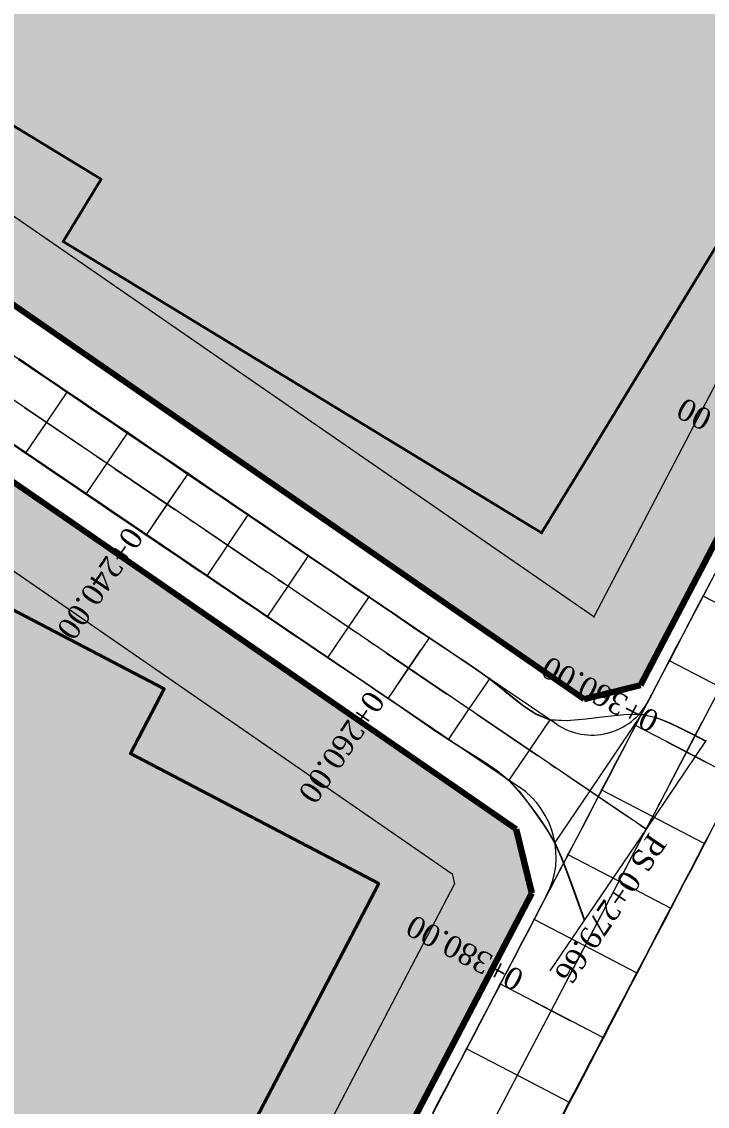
# Model space of a CAD drawing. Header units: metres. Extents: x 478603 to 489313, y 4282657 to 4289463.
# Drawn here: x 479465 to 479512, y 4286558.3 to 4286632.7 of the extents above; entities that cross this region are included whole.
import ezdxf

# ---------------------------------------------------------------- set-up
doc = ezdxf.new("R2010")
doc.units = ezdxf.units.M
for name, color, linetype, lineweight in [('ADAKENARI', 18, 'Continuous', 0), ('EKS_3', 5, 'Continuous', 0), ('EKS_4', 5, 'Continuous', 0), ('EKSENLER', 3, 'Continuous', 0), ('HDA_3', 30, 'Continuous', 0), ('HDA_4', 30, 'Continuous', 0), ('HDO_3', 30, 'Continuous', 0), ('HDO_4', 30, 'Continuous', 0), ('KALDIRIM', 11, 'Continuous', 0), ('KDA_4', 150, 'Continuous', 20), ('KYA_3', 1, 'Continuous', 20), ('KYA_4', 1, 'Continuous', 20), ('KYO_3', 1, 'Continuous', 20), ('KYO_4', 1, 'Continuous', 20), ('PARSEL_ALAN', 254, 'Continuous', 0), ('PARSEL_SERA_ALAN', 9, 'Continuous', 40), ('PL_ALİNMAN', 1, 'Continuous', 0), ('PL_ENKESIT', 1, 'Continuous', 0), ('PL_KM', 4, 'Continuous', 0), ('PL_KMYAZI', 30, 'Continuous', 0), ('PL_TOTFKM', 7, 'Continuous', 0), ('SEV_KYA_HDA', 3, 'Continuous', 0), ('SEV_KYO_HDO', 3, 'Continuous', 0), ('SEV_YKA_KDA', 3, 'Continuous', 0), ('SNR_YAPIYAK', 18, 'Continuous', 0), ('YKA_3', 33, 'Continuous', 0), ('YKA_4', 33, 'Continuous', 0), ('YKO_3', 33, 'Continuous', 0), ('YKO_4', 33, 'Continuous', 0)]:
    doc.layers.add(name, color=color, linetype=linetype, lineweight=lineweight)
doc.styles.get("Standard").update_dxf_attribs({"font": 'times.ttf'})

msp = doc.modelspace()

# ---------------------------------------------------------------- hatches: boundary and pattern name
at = {"layer": 'PARSEL_ALAN'}
for points in [[(479489.321, 4286847.102), (479563.039, 4286761.518), (479584.256, 4286740.493), (479584.998, 4286735.722), (479562.827, 4286693.287), (479507.41, 4286587.193), (479503.553, 4286586.238), (479381.705, 4286670.344)], [(479298.515, 4286716.47), (479302.236, 4286717.242), (479338.767, 4286687.674), (479363.604, 4286670.687), (479498.888, 4286577.307), (479499.968, 4286572.944), (479473.928, 4286523.091), (479464.491, 4286514.43), (479452.192, 4286504.422), (479445.649, 4286482.017), (479417.179, 4286482.509), (479348.224, 4286483.702), (479307.462, 4286488.78), (479198.426, 4286501.743), (479189.287, 4286507.41)]]:
    msp.add_hatch(color=256, dxfattribs=at).paths.add_polyline_path(points)
at = {"layer": 'PARSEL_SERA_ALAN'}
for points in [[(479388.431, 4286671.777), (479487.237, 4286834.065), (479495.437, 4286829.072), (479492.837, 4286824.802), (479509.236, 4286814.817), (479506.636, 4286810.546), (479514.836, 4286805.554), (479512.236, 4286801.283), (479528.636, 4286791.299), (479526.035, 4286787.028), (479542.435, 4286777.043), (479539.835, 4286772.773), (479548.035, 4286767.78), (479545.434, 4286763.509), (479561.834, 4286753.525), (479559.234, 4286749.254), (479575.634, 4286739.27), (479536.631, 4286675.208), (479544.831, 4286670.216), (479503.229, 4286601.884), (479500.628, 4286597.614), (479467.829, 4286617.583), (479470.429, 4286621.854)], [(479294.518, 4286698.023), (479379.604, 4286653.568), (479377.289, 4286649.136), (479411.324, 4286631.354), (479409.008, 4286626.922), (479443.043, 4286609.14), (479440.727, 4286604.709), (479474.762, 4286586.926), (479472.447, 4286582.495), (479489.464, 4286573.604), (479461.679, 4286520.425), (479453.171, 4286524.87), (479434.648, 4286489.417), (479426.139, 4286493.863), (479423.824, 4286489.431), (479415.315, 4286493.877), (479413, 4286489.445), (479404.491, 4286493.891), (479402.176, 4286489.459), (479393.667, 4286493.905), (479391.352, 4286489.473), (479382.843, 4286493.919), (479380.527, 4286489.487), (479372.019, 4286493.933), (479369.703, 4286489.501), (479361.195, 4286493.947), (479358.879, 4286489.515), (479350.371, 4286493.961), (479348.055, 4286489.529), (479331.038, 4286498.42), (479328.723, 4286493.988), (479320.214, 4286498.434), (479317.899, 4286494.002), (479309.39, 4286498.448), (479307.075, 4286494.016), (479290.057, 4286502.907), (479287.742, 4286498.476), (479279.233, 4286502.921), (479276.918, 4286498.49), (479259.901, 4286507.381), (479257.585, 4286502.949), (479249.077, 4286507.395), (479246.761, 4286502.963), (479238.252, 4286507.409), (479235.937, 4286502.977), (479218.92, 4286511.868), (479216.604, 4286507.437), (479208.096, 4286511.882), (479199.587, 4286516.328)]]:
    msp.add_hatch(color=256, dxfattribs=at).paths.add_polyline_path(points)

# ---------------------------------------------------------------- linework, layer by layer
at = {"layer": 'ADAKENARI', "lineweight": 200}
for p, q in [((479562.827, 4286693.287), (479507.41, 4286587.193)), ((479499.968, 4286572.944), (479473.928, 4286523.091))]:
    msp.add_line(p, q, dxfattribs=at)
at = {"layer": 'ADAKENARI', "lineweight": 100}
for p, q in [((479503.553, 4286586.238), (479369.267, 4286678.929)), ((479363.604, 4286670.687), (479498.888, 4286577.307)), ((479507.41, 4286587.193), (479503.553, 4286586.238)), ((479498.888, 4286577.307), (479499.968, 4286572.944))]:
    msp.add_line(p, q, dxfattribs=at)
at = {"layer": 'EKS_3'}
for p in [(479466.684, 4286605.198, 933.352), (479470.822, 4286602.392, 933.596), (479474.96, 4286599.586, 933.839), (479479.099, 4286596.779, 934.082), (479483.237, 4286593.973, 934.326), (479487.375, 4286591.167, 934.569), (479491.513, 4286588.361, 934.813), (479495.652, 4286585.555, 935.056), (479499.79, 4286582.748, 935.3), (479503.928, 4286579.942, 935.543), (479507.786, 4286577.326, 935.543)]:
    msp.add_point(p, dxfattribs=at)
at = {"layer": 'EKS_4'}
for p in [(479510.551, 4286582.611, 935.782), (479508.233, 4286578.181, 935.775), (479505.915, 4286573.751, 935.767), (479503.597, 4286569.321, 935.759), (479501.278, 4286564.891, 935.752), (479498.96, 4286560.46, 935.744)]:
    msp.add_point(p, dxfattribs=at)
at = {"layer": 'EKSENLER'}
for p, q in [((479567.26, 4286690.975), (479459.154, 4286484.394)), ((479507.786, 4286577.326), (479365.855, 4286673.571))]:
    msp.add_line(p, q, dxfattribs=at)
at = {"layer": 'HDA_3'}
msp.add_polyline3d([(479464.447, 4286603.682, 933.253), (479465.275, 4286603.121, 933.302), (479466.103, 4286602.559, 933.351), (479466.93, 4286601.998, 933.399), (479467.758, 4286601.437, 933.448), (479468.586, 4286600.876, 933.497), (479469.413, 4286600.314, 933.546), (479470.241, 4286599.753, 933.594), (479471.069, 4286599.192, 933.643), (479471.896, 4286598.631, 933.692), (479472.724, 4286598.069, 933.74), (479473.552, 4286597.508, 933.789), (479474.379, 4286596.947, 933.838), (479475.207, 4286596.386, 933.886), (479476.035, 4286595.825, 933.935), (479476.862, 4286595.263, 933.984), (479477.69, 4286594.702, 934.032), (479478.518, 4286594.141, 934.081), (479479.345, 4286593.58, 934.13), (479480.173, 4286593.018, 934.179), (479481.001, 4286592.457, 934.227), (479481.828, 4286591.896, 934.276), (479482.656, 4286591.335, 934.325), (479483.483, 4286590.773, 934.373), (479484.311, 4286590.212, 934.422), (479485.139, 4286589.651, 934.471), (479485.966, 4286589.09, 934.519), (479486.794, 4286588.529, 934.568), (479487.622, 4286587.968, 934.617), (479488.45, 4286587.407, 934.665), (479489.278, 4286586.846, 934.714), (479490.105, 4286586.283, 934.763), (479490.931, 4286585.719, 934.811), (479491.756, 4286585.155, 934.86), (479492.582, 4286584.591, 934.909), (479493.41, 4286584.03, 934.958), (479494.243, 4286583.477, 935.006), (479495.086, 4286582.939, 935.055), (479495.931, 4286582.406, 935.104), (479496.773, 4286581.867, 935.152), (479497.6, 4286581.304, 935.201), (479498.381, 4286580.671, 935.25), (479499.08, 4286579.909, 935.297), (479499.732, 4286579.076, 935.345), (479500.361, 4286578.212, 935.394), (479500.966, 4286577.324, 935.443), (479501.52, 4286576.391, 935.493), (479501.982, 4286575.379, 935.493), (479502.396, 4286574.325, 935.493), (479502.792, 4286573.257, 935.493), (479503.181, 4286572.183, 935.493), (479503.569, 4286571.107, 935.493)], dxfattribs=at)
for p in [(479465.275, 4286603.121, 933.302), (479469.413, 4286600.314, 933.546), (479473.552, 4286597.508, 933.789), (479477.69, 4286594.702, 934.032), (479481.828, 4286591.896, 934.276), (479485.966, 4286589.09, 934.519), (479490.105, 4286586.283, 934.763), (479494.243, 4286583.477, 935.006), (479498.381, 4286580.671, 935.25), (479501.52, 4286576.391, 935.493), (479503.569, 4286571.107, 935.493)]:
    msp.add_point(p, dxfattribs=at)
at = {"layer": 'HDA_4'}
msp.add_polyline3d([(479500.967, 4286572.77, 935.762), (479500.115, 4286571.142, 935.709), (479499.652, 4286570.256, 935.708), (479499.189, 4286569.37, 935.706), (479498.726, 4286568.484, 935.705), (479498.263, 4286567.597, 935.703), (479497.799, 4286566.711, 935.702), (479497.336, 4286565.825, 935.7), (479496.873, 4286564.939, 935.699), (479496.41, 4286564.052, 935.697), (479495.947, 4286563.166, 935.696), (479495.483, 4286562.28, 935.694), (479495.02, 4286561.394, 935.693), (479494.557, 4286560.507, 935.691), (479494.094, 4286559.621, 935.689), (479493.631, 4286558.735, 935.688), (479493.167, 4286557.848, 935.686)], dxfattribs=at)
for p in [(479500.115, 4286571.142, 935.709), (479497.799, 4286566.711, 935.702), (479495.483, 4286562.28, 935.694)]:
    msp.add_point(p, dxfattribs=at)
at = {"layer": 'HDO_3'}
msp.add_polyline3d([(479464.782, 4286609.52, 933.107), (479465.61, 4286608.959, 933.156), (479466.437, 4286608.398, 933.205), (479467.265, 4286607.837, 933.253), (479468.093, 4286607.275, 933.302), (479468.92, 4286606.714, 933.351), (479469.748, 4286606.153, 933.399), (479470.575, 4286605.592, 933.448), (479471.403, 4286605.031, 933.497), (479472.231, 4286604.469, 933.546), (479473.058, 4286603.908, 933.594), (479473.886, 4286603.347, 933.643), (479474.714, 4286602.786, 933.692), (479475.541, 4286602.224, 933.74), (479476.369, 4286601.663, 933.789), (479477.197, 4286601.102, 933.838), (479478.024, 4286600.541, 933.886), (479478.852, 4286599.979, 933.935), (479479.68, 4286599.418, 933.984), (479480.507, 4286598.857, 934.032), (479481.335, 4286598.296, 934.081), (479482.163, 4286597.734, 934.13), (479482.99, 4286597.173, 934.179), (479483.818, 4286596.612, 934.227), (479484.646, 4286596.051, 934.276), (479485.473, 4286595.49, 934.325), (479486.301, 4286594.928, 934.373), (479487.129, 4286594.367, 934.422), (479487.956, 4286593.806, 934.471), (479488.784, 4286593.244, 934.519), (479489.611, 4286592.682, 934.568), (479490.438, 4286592.12, 934.617), (479491.265, 4286591.558, 934.665), (479492.093, 4286590.997, 934.714), (479492.922, 4286590.438, 934.763), (479493.755, 4286589.884, 934.811), (479494.588, 4286589.331, 934.86), (479495.42, 4286588.777, 934.909), (479496.248, 4286588.215, 934.958), (479497.06, 4286587.632, 935.006), (479497.847, 4286587.012, 935.055), (479498.625, 4286586.379, 935.103), (479499.414, 4286585.761, 935.152), (479500.246, 4286585.206, 935.2), (479501.199, 4286584.826, 935.25), (479502.376, 4286584.77, 935.295), (479503.67, 4286584.885, 935.345), (479504.995, 4286585.047, 935.397), (479506.296, 4286585.184, 935.447), (479507.491, 4286585.196, 935.493), (479508.488, 4286584.972, 935.493), (479509.374, 4286584.616, 935.493), (479510.22, 4286584.211, 935.493), (479511.052, 4286583.789, 935.493), (479511.878, 4286583.361, 935.493)], dxfattribs=at)
for p in [(479468.093, 4286607.275, 933.302), (479472.231, 4286604.469, 933.546), (479476.369, 4286601.663, 933.789), (479480.507, 4286598.857, 934.032), (479484.646, 4286596.051, 934.276), (479488.784, 4286593.244, 934.519), (479492.922, 4286590.438, 934.763), (479497.06, 4286587.632, 935.006), (479501.199, 4286584.826, 935.25), (479507.491, 4286585.196, 935.493), (479511.878, 4286583.361, 935.493)]:
    msp.add_point(p, dxfattribs=at)
at = {"layer": 'HDO_4'}
msp.add_polyline3d([(479512.25, 4286577.207, 935.726), (479511.786, 4286576.321, 935.725), (479511.322, 4286575.435, 935.723), (479510.859, 4286574.549, 935.722), (479510.395, 4286573.663, 935.72), (479509.931, 4286572.777, 935.719), (479509.468, 4286571.891, 935.717), (479509.004, 4286571.005, 935.716), (479508.54, 4286570.119, 935.714), (479508.077, 4286569.233, 935.712), (479507.613, 4286568.347, 935.711), (479507.149, 4286567.461, 935.709), (479506.686, 4286566.575, 935.708), (479506.222, 4286565.689, 935.706), (479505.758, 4286564.803, 935.705), (479505.295, 4286563.917, 935.703), (479504.831, 4286563.031, 935.702), (479504.368, 4286562.145, 935.7), (479503.904, 4286561.259, 935.699), (479503.44, 4286560.373, 935.697), (479502.977, 4286559.487, 935.696), (479502.513, 4286558.601, 935.694), (479502.049, 4286557.715, 935.693)], dxfattribs=at)
for p in [(479511.786, 4286576.321, 935.725), (479509.468, 4286571.891, 935.717), (479507.149, 4286567.461, 935.709), (479504.831, 4286563.031, 935.702), (479502.513, 4286558.601, 935.694)]:
    msp.add_point(p, dxfattribs=at)
at = {"layer": 'KALDIRIM'}
for p, q in [((479563.713, 4286692.824), (479507.944, 4286586.103)), ((479570.804, 4286689.12), (479477.915, 4286511.619)), ((479501.639, 4286584.515), (479367.257, 4286675.641)), ((479364.454, 4286671.5), (479499.105, 4286580.193)), ((479500.975, 4286572.766), (479474.571, 4286522.238))]:
    msp.add_line(p, q, dxfattribs=at)
for centre, radius, start, end in [((479504.084, 4286588.12), 4.356, 235.85837, 332.4102), ((479495.875, 4286575.43), 5.754, 332.4102, 55.85837)]:
    msp.add_arc(centre, radius, start, end, dxfattribs=at)
at = {"layer": 'KDA_4'}
msp.add_polyline3d([(479512.159, 4286594.186, 935.65), (479511.695, 4286593.299, 935.64), (479511.231, 4286592.413, 935.622), (479510.767, 4286591.527, 935.603), (479510.303, 4286590.641, 935.585), (479509.839, 4286589.756, 935.567), (479509.375, 4286588.869, 935.549), (479508.912, 4286587.983, 935.544), (479508.448, 4286587.095, 935.539), (479507.984, 4286586.208, 935.534), (479507.521, 4286585.322, 935.529), (479507.059, 4286584.438, 935.524), (479506.6, 4286583.559, 935.526), (479506.141, 4286582.681, 935.529), (479505.681, 4286581.801, 935.531), (479505.218, 4286580.914, 935.534), (479504.745, 4286580.006, 935.537), (479504.253, 4286579.063, 935.565), (479503.755, 4286578.106, 935.595), (479503.265, 4286577.165, 935.624), (479502.806, 4286576.283, 935.651), (479502.436, 4286575.571, 935.672), (479502.229, 4286575.174, 935.707), (479502.111, 4286574.947, 935.727), (479502.026, 4286574.783, 935.741), (479501.953, 4286574.641, 935.754), (479501.884, 4286574.507, 935.765)], dxfattribs=at)
for p in [(479511.695, 4286593.299, 935.64), (479509.375, 4286588.869, 935.549), (479507.059, 4286584.438, 935.524), (479504.745, 4286580.006, 935.537), (479502.436, 4286575.571, 935.672)]:
    msp.add_point(p, dxfattribs=at)
at = {"layer": 'KYA_3'}
msp.add_polyline3d([(479464.425, 4286603.648, 933.663), (479465.252, 4286603.087, 933.708), (479466.08, 4286602.525, 933.765), (479466.907, 4286601.963, 933.821), (479467.734, 4286601.401, 933.878), (479468.561, 4286600.839, 933.934), (479469.388, 4286600.278, 933.991), (479470.216, 4286599.717, 934.031), (479471.044, 4286599.156, 934.072), (479471.872, 4286598.595, 934.113), (479472.701, 4286598.035, 934.153), (479473.529, 4286597.475, 934.194), (479474.358, 4286596.915, 934.223), (479475.186, 4286596.355, 934.252), (479476.015, 4286595.796, 934.281), (479476.844, 4286595.236, 934.31), (479477.673, 4286594.677, 934.339), (479478.501, 4286594.117, 934.367), (479479.33, 4286593.558, 934.395), (479480.159, 4286592.998, 934.424), (479480.988, 4286592.438, 934.452), (479481.817, 4286591.879, 934.48), (479482.645, 4286591.319, 934.508), (479483.474, 4286590.76, 934.535), (479484.303, 4286590.2, 934.562), (479485.132, 4286589.641, 934.59), (479485.961, 4286589.082, 934.617), (479486.79, 4286588.522, 934.65), (479487.619, 4286587.963, 934.683), (479488.448, 4286587.404, 934.716), (479489.276, 4286586.844, 934.749), (479490.104, 4286586.282, 934.782), (479490.929, 4286585.717, 934.849), (479491.753, 4286585.151, 934.916), (479492.578, 4286584.585, 934.983), (479493.405, 4286584.022, 935.049), (479494.237, 4286583.468, 935.116), (479495.079, 4286582.93, 935.161), (479495.925, 4286582.398, 935.206), (479496.768, 4286581.859, 935.25), (479497.594, 4286581.296, 935.295), (479498.376, 4286580.664, 935.34), (479499.075, 4286579.902, 935.393), (479499.727, 4286579.069, 935.447), (479500.355, 4286578.204, 935.501), (479500.96, 4286577.315, 935.556), (479501.513, 4286576.381, 935.611), (479501.974, 4286575.366, 935.656), (479502.385, 4286574.309, 935.702), (479502.778, 4286573.237, 935.747), (479503.165, 4286572.159, 935.794), (479503.549, 4286571.079, 935.84)], dxfattribs=at)
for p in [(479465.252, 4286603.087, 933.708), (479469.388, 4286600.278, 933.991), (479473.529, 4286597.475, 934.194), (479477.673, 4286594.677, 934.339), (479481.817, 4286591.879, 934.48), (479485.961, 4286589.082, 934.617), (479490.104, 4286586.282, 934.782), (479494.237, 4286583.468, 935.116), (479498.376, 4286580.664, 935.34), (479501.513, 4286576.381, 935.611), (479503.549, 4286571.079, 935.84)]:
    msp.add_point(p, dxfattribs=at)
at = {"layer": 'KYA_4'}
msp.add_polyline3d([(479501.884, 4286574.507, 935.765), (479501.542, 4286573.859, 935.764), (479501.199, 4286573.21, 935.763), (479500.852, 4286572.553, 935.762), (479500.496, 4286571.876, 935.761), (479500.111, 4286571.145, 935.76), (479499.675, 4286570.314, 935.764), (479499.212, 4286569.43, 935.77), (479498.739, 4286568.527, 935.775), (479498.264, 4286567.619, 935.78), (479497.792, 4286566.715, 935.785), (479497.326, 4286565.821, 935.777), (479496.864, 4286564.934, 935.769), (479496.402, 4286564.05, 935.761), (479495.941, 4286563.166, 935.753), (479495.479, 4286562.282, 935.744), (479495.014, 4286561.398, 935.776), (479494.548, 4286560.513, 935.809), (479494.081, 4286559.628, 935.841), (479493.614, 4286558.744, 935.873), (479493.148, 4286557.859, 935.905)], dxfattribs=at)
for p in [(479500.111, 4286571.145, 935.76), (479497.792, 4286566.715, 935.785), (479495.479, 4286562.282, 935.744)]:
    msp.add_point(p, dxfattribs=at)
at = {"layer": 'KYO_3'}
msp.add_polyline3d([(479464.811, 4286609.563, 933.623), (479465.638, 4286609.001, 933.66), (479466.465, 4286608.438, 933.698), (479467.292, 4286607.876, 933.736), (479468.119, 4286607.314, 933.773), (479468.947, 4286606.754, 933.834), (479469.775, 4286606.194, 933.894), (479470.604, 4286605.633, 933.955), (479471.432, 4286605.073, 934.015), (479472.261, 4286604.513, 934.076), (479473.089, 4286603.953, 934.127), (479473.917, 4286603.392, 934.179), (479474.745, 4286602.831, 934.23), (479475.572, 4286602.27, 934.281), (479476.4, 4286601.708, 934.333), (479477.226, 4286601.145, 934.355), (479478.052, 4286600.582, 934.376), (479478.878, 4286600.018, 934.398), (479479.704, 4286599.454, 934.42), (479480.53, 4286598.891, 934.442), (479481.356, 4286598.327, 934.464), (479482.182, 4286597.764, 934.487), (479483.009, 4286597.2, 934.51), (479483.835, 4286596.637, 934.533), (479484.661, 4286596.074, 934.555), (479485.488, 4286595.511, 934.586), (479486.315, 4286594.948, 934.617), (479487.141, 4286594.386, 934.648), (479487.968, 4286593.823, 934.679), (479488.795, 4286593.26, 934.71), (479489.621, 4286592.697, 934.742), (479490.446, 4286592.133, 934.773), (479491.272, 4286591.569, 934.805), (479492.099, 4286591.007, 934.837), (479492.928, 4286590.447, 934.868), (479493.761, 4286589.893, 934.922), (479494.594, 4286589.341, 934.976), (479495.427, 4286588.787, 935.029), (479496.255, 4286588.225, 935.083), (479497.068, 4286587.643, 935.137), (479497.854, 4286587.022, 935.17), (479498.631, 4286586.387, 935.203), (479499.419, 4286585.769, 935.237), (479500.249, 4286585.212, 935.27), (479501.202, 4286584.83, 935.304), (479502.378, 4286584.773, 935.345), (479503.672, 4286584.888, 935.391), (479504.997, 4286585.049, 935.438), (479506.297, 4286585.186, 935.484), (479507.493, 4286585.199, 935.527), (479508.491, 4286584.977, 935.57), (479509.38, 4286584.624, 935.61), (479510.228, 4286584.223, 935.65), (479511.062, 4286583.805, 935.689), (479511.891, 4286583.381, 935.729)], dxfattribs=at)
for p in [(479468.119, 4286607.314, 933.773), (479472.261, 4286604.513, 934.076), (479476.4, 4286601.708, 934.333), (479480.53, 4286598.891, 934.442), (479484.661, 4286596.074, 934.555), (479488.795, 4286593.26, 934.71), (479492.928, 4286590.447, 934.868), (479497.068, 4286587.643, 935.137), (479501.202, 4286584.83, 935.304), (479507.493, 4286585.199, 935.527), (479511.891, 4286583.381, 935.729)]:
    msp.add_point(p, dxfattribs=at)
at = {"layer": 'KYO_4'}
msp.add_polyline3d([(479512.258, 4286577.203, 935.826), (479511.796, 4286576.316, 935.835), (479511.334, 4286575.43, 935.851), (479510.872, 4286574.543, 935.867), (479510.41, 4286573.656, 935.884), (479509.948, 4286572.769, 935.901), (479509.485, 4286571.882, 935.917), (479509.023, 4286570.995, 935.93), (479508.561, 4286570.109, 935.943), (479508.099, 4286569.222, 935.957), (479507.636, 4286568.335, 935.97), (479507.174, 4286567.449, 935.983), (479506.711, 4286566.562, 935.995), (479506.249, 4286565.675, 936.007), (479505.786, 4286564.789, 936.019), (479505.324, 4286563.902, 936.031), (479504.861, 4286563.015, 936.044), (479504.399, 4286562.129, 936.06), (479503.937, 4286561.242, 936.077), (479503.475, 4286560.355, 936.094), (479503.013, 4286559.468, 936.111), (479502.551, 4286558.581, 936.128), (479502.09, 4286557.694, 936.159)], dxfattribs=at)
for p in [(479511.796, 4286576.316, 935.835), (479509.485, 4286571.882, 935.917), (479507.174, 4286567.449, 935.983), (479504.861, 4286563.015, 936.044), (479502.551, 4286558.581, 936.128)]:
    msp.add_point(p, dxfattribs=at)
at = {"layer": 'PARSEL_ALAN'}
for points in [[(479489.321, 4286847.102, 924.936), (479563.039, 4286761.518, 933.404), (479584.256, 4286740.493, 933.753), (479584.998, 4286735.722, 933.77), (479562.827, 4286693.287, 935.726), (479507.41, 4286587.193, 935.493), (479503.553, 4286586.238, 935.354), (479381.705, 4286670.344, 927.781), (479489.321, 4286847.102, 924.936)], [(479489.321, 4286847.102, 0), (479563.039, 4286761.518, 0), (479584.256, 4286740.493, 0), (479584.998, 4286735.722, 0), (479562.827, 4286693.287, 0), (479507.41, 4286587.193, 0), (479503.553, 4286586.238, 0), (479381.705, 4286670.344, 0), (479489.321, 4286847.102, 0)], [(479298.515, 4286716.47, 921.094), (479302.236, 4286717.242, 919.873), (479338.767, 4286687.674, 924.909), (479363.604, 4286670.687, 927.047), (479498.888, 4286577.307, 935.494), (479499.968, 4286572.944, 935.676), (479473.928, 4286523.091, 935.649), (479464.491, 4286514.43, 935.434), (479452.192, 4286504.422, 935.044), (479445.649, 4286482.017, 935.051), (479417.179, 4286482.509, 933.671), (479348.224, 4286483.702, 930.256), (479307.462, 4286488.78, 928.1), (479198.426, 4286501.743, 922.102), (479189.287, 4286507.41, 921.584), (479298.515, 4286716.47, 921.094)], [(479298.515, 4286716.47, 0), (479302.236, 4286717.242, 0), (479338.767, 4286687.674, 0), (479363.604, 4286670.687, 0), (479498.888, 4286577.307, 0), (479499.968, 4286572.944, 0), (479473.928, 4286523.091, 0), (479464.491, 4286514.43, 0), (479452.192, 4286504.422, 0), (479445.649, 4286482.017, 0), (479417.179, 4286482.509, 0), (479348.224, 4286483.702, 0), (479307.462, 4286488.78, 0), (479198.426, 4286501.743, 0), (479189.287, 4286507.41, 0), (479298.515, 4286716.47, 0)]]:
    msp.add_polyline3d(points, close=True, dxfattribs=at)
at = {"layer": 'PARSEL_SERA_ALAN'}
for points in [[(479388.431, 4286671.777, 0), (479487.237, 4286834.065, 0), (479495.437, 4286829.072, 0), (479492.837, 4286824.802, 0), (479509.236, 4286814.817, 0), (479506.636, 4286810.546, 0), (479514.836, 4286805.554, 0), (479512.236, 4286801.283, 0), (479528.636, 4286791.299, 0), (479526.035, 4286787.028, 0), (479542.435, 4286777.043, 0), (479539.835, 4286772.773, 0), (479548.035, 4286767.78, 0), (479545.434, 4286763.509, 0), (479561.834, 4286753.525, 0), (479559.234, 4286749.254, 0), (479575.634, 4286739.27, 0), (479536.631, 4286675.208, 0), (479544.831, 4286670.216, 0), (479503.229, 4286601.884, 0), (479500.628, 4286597.614, 0), (479467.829, 4286617.583, 0), (479470.429, 4286621.854, 0), (479388.431, 4286671.777, 0)], [(479409.008, 4286626.922, 0), (479443.043, 4286609.14, 0), (479440.727, 4286604.709, 0), (479474.762, 4286586.926, 0), (479472.447, 4286582.495, 0), (479489.464, 4286573.604, 0), (479461.679, 4286520.425, 0), (479453.171, 4286524.87, 0), (479434.648, 4286489.417, 0), (479426.139, 4286493.863, 0), (479423.824, 4286489.431, 0), (479415.315, 4286493.877, 0)], [(479409.008, 4286626.922, 0), (479443.043, 4286609.14, 0), (479440.727, 4286604.709, 0), (479474.762, 4286586.926, 0), (479472.447, 4286582.495, 0), (479489.464, 4286573.604, 0), (479461.679, 4286520.425, 0), (479453.171, 4286524.87, 0), (479434.648, 4286489.417, 0), (479426.139, 4286493.863, 0), (479423.824, 4286489.431, 0), (479415.315, 4286493.877, 0)]]:
    msp.add_polyline3d(points, dxfattribs=at)
for points in [[(479514.836, 4286805.554, 0), (479512.236, 4286801.283, 0), (479528.636, 4286791.299, 0), (479526.035, 4286787.028, 0), (479542.435, 4286777.043, 0), (479539.835, 4286772.773, 0), (479548.035, 4286767.78, 0), (479545.434, 4286763.509, 0), (479561.834, 4286753.525, 0), (479559.234, 4286749.254, 0), (479575.634, 4286739.27, 0), (479536.631, 4286675.208, 0), (479544.831, 4286670.216, 0), (479503.229, 4286601.884, 0), (479500.628, 4286597.614, 0), (479467.829, 4286617.583, 0), (479470.429, 4286621.854, 0), (479388.431, 4286671.777, 0), (479487.237, 4286834.065, 0), (479495.437, 4286829.072, 0), (479492.837, 4286824.802, 0), (479509.236, 4286814.817, 0), (479506.636, 4286810.546, 0), (479514.836, 4286805.554, 0)], [(479388.431, 4286671.777, 0), (479487.237, 4286834.065, 0), (479495.437, 4286829.072, 0), (479492.837, 4286824.802, 0), (479509.236, 4286814.817, 0), (479506.636, 4286810.546, 0), (479514.836, 4286805.554, 0), (479512.236, 4286801.283, 0), (479528.636, 4286791.299, 0), (479526.035, 4286787.028, 0), (479542.435, 4286777.043, 0), (479539.835, 4286772.773, 0), (479548.035, 4286767.78, 0), (479545.434, 4286763.509, 0), (479561.834, 4286753.525, 0), (479559.234, 4286749.254, 0), (479575.634, 4286739.27, 0), (479536.631, 4286675.208, 0), (479544.831, 4286670.216, 0), (479503.229, 4286601.884, 0), (479500.628, 4286597.614, 0), (479467.829, 4286617.583, 0), (479470.429, 4286621.854, 0), (479388.431, 4286671.777, 0)], [(479388.431, 4286671.777, 0), (479487.237, 4286834.065, 0), (479495.437, 4286829.072, 0), (479492.837, 4286824.802, 0), (479509.236, 4286814.817, 0), (479506.636, 4286810.546, 0), (479514.836, 4286805.554, 0), (479512.236, 4286801.283, 0), (479528.636, 4286791.299, 0), (479526.035, 4286787.028, 0), (479542.435, 4286777.043, 0), (479539.835, 4286772.773, 0), (479548.035, 4286767.78, 0), (479545.434, 4286763.509, 0), (479561.834, 4286753.525, 0), (479559.234, 4286749.254, 0), (479575.634, 4286739.27, 0), (479536.631, 4286675.208, 0), (479544.831, 4286670.216, 0), (479503.229, 4286601.884, 0), (479500.628, 4286597.614, 0), (479467.829, 4286617.583, 0), (479470.429, 4286621.854, 0), (479388.431, 4286671.777, 0)]]:
    msp.add_polyline3d(points, close=True, dxfattribs=at)
at = {"layer": 'PL_ALİNMAN'}
for p, q in [((479465.174, 4286606.222), (479469.312, 4286603.416)), ((479470.14, 4286602.855), (479470.554, 4286602.574)), ((479471.381, 4286602.013), (479475.519, 4286599.206)), ((479476.347, 4286598.645), (479476.761, 4286598.365)), ((479477.589, 4286597.803), (479481.727, 4286594.997)), ((479482.555, 4286594.436), (479482.968, 4286594.155)), ((479483.796, 4286593.594), (479487.934, 4286590.788)), ((479488.762, 4286590.227), (479489.176, 4286589.946)), ((479490.003, 4286589.385), (479494.142, 4286586.579)), ((479494.969, 4286586.017), (479495.383, 4286585.737)), ((479496.211, 4286585.175), (479500.349, 4286582.369)), ((479511.62, 4286584.653), (479509.302, 4286580.223)), ((479501.177, 4286581.808), (479501.591, 4286581.527)), ((479502.418, 4286580.966), (479506.556, 4286578.16)), ((479508.838, 4286579.337), (479508.607, 4286578.894)), ((479508.143, 4286578.008), (479505.825, 4286573.578)), ((479507.384, 4286577.599), (479507.786, 4286577.326)), ((479505.361, 4286572.692), (479505.129, 4286572.249)), ((479504.666, 4286571.363), (479502.347, 4286566.933)), ((479501.884, 4286566.047), (479501.652, 4286565.604)), ((479501.188, 4286564.718), (479498.87, 4286560.288)), ((479498.406, 4286559.402), (479498.174, 4286558.959))]:
    msp.add_line(p, q, dxfattribs=at)
at = {"layer": 'PL_ENKESIT'}
for points in [[(479468.119, 4286607.314, 933.773), (479468.093, 4286607.275, 933.302), (479468.087, 4286607.267, 933.352), (479466.684, 4286605.198, 933.352), (479465.281, 4286603.129, 933.352), (479465.275, 4286603.121, 933.302), (479465.252, 4286603.087, 933.708)], [(479472.261, 4286604.513, 934.076), (479472.231, 4286604.469, 933.546), (479472.225, 4286604.461, 933.596), (479470.822, 4286602.392, 933.596), (479469.419, 4286600.323, 933.596), (479469.413, 4286600.314, 933.546), (479469.388, 4286600.278, 933.991)], [(479476.4, 4286601.708, 934.333), (479476.369, 4286601.663, 933.789), (479476.363, 4286601.655, 933.839), (479474.96, 4286599.586, 933.839), (479473.557, 4286597.517, 933.839), (479473.552, 4286597.508, 933.789), (479473.529, 4286597.475, 934.194)], [(479480.53, 4286598.891, 934.442), (479480.507, 4286598.857, 934.032), (479480.502, 4286598.849, 934.082), (479479.099, 4286596.779, 934.082), (479477.695, 4286594.71, 934.082), (479477.69, 4286594.702, 934.032), (479477.673, 4286594.677, 934.339)], [(479484.661, 4286596.074, 934.555), (479484.646, 4286596.051, 934.276), (479484.64, 4286596.042, 934.326), (479483.237, 4286593.973, 934.326), (479481.834, 4286591.904, 934.326), (479481.828, 4286591.896, 934.276), (479481.817, 4286591.879, 934.48)], [(479488.795, 4286593.26, 934.71), (479488.784, 4286593.244, 934.519), (479488.778, 4286593.236, 934.569), (479487.375, 4286591.167, 934.569), (479485.972, 4286589.098, 934.569), (479485.966, 4286589.09, 934.519), (479485.961, 4286589.082, 934.617)], [(479518.76, 4286589.602, 935.963), (479518.741, 4286589.612, 935.748), (479518.732, 4286589.616, 935.798), (479515.188, 4286591.471, 935.798), (479511.702, 4286593.295, 935.798), (479511.695, 4286593.299, 935.64)], [(479492.928, 4286590.447, 934.868), (479492.922, 4286590.438, 934.763), (479492.916, 4286590.43, 934.813), (479491.513, 4286588.361, 934.813), (479490.11, 4286586.292, 934.813), (479490.105, 4286586.283, 934.763), (479490.104, 4286586.282, 934.782)], [(479516.434, 4286585.176, 935.866), (479516.423, 4286585.182, 935.74), (479516.414, 4286585.186, 935.79), (479512.87, 4286587.041, 935.79), (479509.386, 4286588.864, 935.79), (479509.375, 4286588.869, 935.549)], [(479497.068, 4286587.643, 935.137), (479497.06, 4286587.632, 935.006), (479497.055, 4286587.624, 935.056), (479495.652, 4286585.555, 935.056), (479494.249, 4286583.486, 935.056), (479494.243, 4286583.477, 935.006), (479494.237, 4286583.468, 935.116)], [(479501.202, 4286584.83, 935.304), (479501.199, 4286584.826, 935.25), (479501.193, 4286584.818, 935.3), (479499.79, 4286582.748, 935.3), (479498.387, 4286580.679, 935.3), (479498.381, 4286580.671, 935.25), (479498.376, 4286580.664, 935.34)], [(479507.493, 4286585.199, 935.527), (479507.491, 4286585.196, 935.493), (479507.486, 4286585.188, 935.543), (479503.928, 4286579.942, 935.543), (479501.525, 4286576.399, 935.543), (479501.52, 4286576.391, 935.493), (479501.513, 4286576.381, 935.611)], [(479514.11, 4286580.749, 935.794), (479514.104, 4286580.752, 935.732), (479514.096, 4286580.756, 935.782), (479510.551, 4286582.611, 935.782), (479507.071, 4286584.432, 935.782), (479507.059, 4286584.438, 935.524)], [(479511.891, 4286583.381, 935.729), (479511.878, 4286583.361, 935.493), (479511.872, 4286583.353, 935.543), (479507.786, 4286577.326, 935.543), (479503.574, 4286571.116, 935.543), (479503.569, 4286571.107, 935.493), (479503.549, 4286571.079, 935.84)], [(479511.796, 4286576.316, 935.835), (479511.786, 4286576.321, 935.725), (479511.777, 4286576.326, 935.775), (479508.233, 4286578.181, 935.775), (479504.755, 4286580.001, 935.775), (479504.745, 4286580.006, 935.537)], [(479509.485, 4286571.882, 935.917), (479509.468, 4286571.891, 935.717), (479509.459, 4286571.896, 935.767), (479505.915, 4286573.751, 935.767), (479502.44, 4286575.569, 935.767), (479502.436, 4286575.571, 935.672)], [(479507.174, 4286567.449, 935.983), (479507.149, 4286567.461, 935.709), (479507.141, 4286567.466, 935.759), (479503.597, 4286569.321, 935.759), (479500.124, 4286571.138, 935.759), (479500.115, 4286571.142, 935.709), (479500.111, 4286571.145, 935.76)], [(479504.861, 4286563.015, 936.044), (479504.831, 4286563.031, 935.702), (479504.822, 4286563.036, 935.752), (479501.278, 4286564.891, 935.752), (479497.808, 4286566.706, 935.752), (479497.799, 4286566.711, 935.702), (479497.792, 4286566.715, 935.785)], [(479502.551, 4286558.581, 936.128), (479502.513, 4286558.601, 935.694), (479502.504, 4286558.606, 935.744), (479498.96, 4286560.46, 935.744), (479495.492, 4286562.275, 935.744), (479495.483, 4286562.28, 935.694), (479495.479, 4286562.282, 935.744)]]:
    msp.add_polyline3d(points, dxfattribs=at)
at = {"layer": 'PL_KM'}
for p, q in [((479474.118, 4286598.344), (479475.802, 4286600.827)), ((479490.672, 4286587.119), (479492.355, 4286589.602)), ((479509.222, 4286583.306), (479511.88, 4286581.915)), ((479499.949, 4286565.586), (479502.607, 4286564.195))]:
    msp.add_line(p, q, dxfattribs=at)
at = {"layer": 'SEV_KYA_HDA'}
for p, q in [((479465.252, 4286603.087, 933.708), (479465.264, 4286603.104, 933.505)), ((479466.907, 4286601.963, 933.821), (479466.93, 4286601.998, 933.399)), ((479468.561, 4286600.839, 933.934), (479468.573, 4286600.857, 933.716)), ((479470.216, 4286599.717, 934.031), (479470.241, 4286599.753, 933.594)), ((479471.872, 4286598.595, 934.113), (479471.884, 4286598.613, 933.902)), ((479473.529, 4286597.475, 934.194), (479473.552, 4286597.508, 933.789)), ((479475.186, 4286596.355, 934.252), (479475.197, 4286596.371, 934.069)), ((479476.844, 4286595.236, 934.31), (479476.862, 4286595.263, 933.984)), ((479478.501, 4286594.117, 934.367), (479478.51, 4286594.129, 934.224)), ((479480.159, 4286592.998, 934.424), (479480.173, 4286593.018, 934.179)), ((479481.817, 4286591.879, 934.48), (479481.822, 4286591.887, 934.378)), ((479483.474, 4286590.76, 934.535), (479483.483, 4286590.773, 934.373)), ((479485.132, 4286589.641, 934.59), (479485.135, 4286589.646, 934.53)), ((479486.79, 4286588.522, 934.65), (479486.794, 4286588.529, 934.568)), ((479488.448, 4286587.404, 934.716), (479488.449, 4286587.405, 934.691)), ((479490.104, 4286586.282, 934.782), (479490.105, 4286586.283, 934.763)), ((479491.753, 4286585.151, 934.916), (479491.754, 4286585.153, 934.888)), ((479493.404, 4286584.022, 935.049), (479493.41, 4286584.03, 934.958)), ((479495.08, 4286582.93, 935.161), (479495.083, 4286582.934, 935.108)), ((479496.77, 4286581.858, 935.25), (479496.775, 4286581.866, 935.152)), ((479498.376, 4286580.664, 935.34), (479498.379, 4286580.667, 935.295)), ((479499.718, 4286579.079, 935.446), (479499.723, 4286579.087, 935.345)), ((479500.949, 4286577.331, 935.555), (479500.952, 4286577.335, 935.499)), ((479501.995, 4286575.31, 935.658), (479502.004, 4286575.323, 935.493)), ((479502.857, 4286573.017, 935.757), (479502.864, 4286573.028, 935.625)), ((479500.577, 4286572.03, 935.761), (479500.578, 4286572.029, 935.75)), ((479499.646, 4286570.259, 935.765), (479499.652, 4286570.256, 935.708)), ((479498.719, 4286568.487, 935.775), (479498.722, 4286568.485, 935.74)), ((479497.792, 4286566.715, 935.785), (479497.799, 4286566.711, 935.702)), ((479496.867, 4286564.942, 935.769), (479496.87, 4286564.94, 935.734)), ((479495.943, 4286563.168, 935.753), (479495.947, 4286563.166, 935.696)), ((479495.014, 4286561.397, 935.777), (479495.017, 4286561.395, 935.734)), ((479494.081, 4286559.628, 935.841), (479494.094, 4286559.621, 935.689))]:
    msp.add_line(p, q, dxfattribs=at)
at = {"layer": 'SEV_KYO_HDO'}
for p, q in [((479466.465, 4286608.438, 933.698), (479466.437, 4286608.398, 933.205)), ((479468.119, 4286607.314, 933.773), (479468.106, 4286607.295, 933.538)), ((479469.775, 4286606.194, 933.894), (479469.748, 4286606.153, 933.399)), ((479471.432, 4286605.073, 934.015), (479471.418, 4286605.052, 933.756)), ((479473.089, 4286603.953, 934.127), (479473.058, 4286603.908, 933.594)), ((479474.745, 4286602.831, 934.23), (479474.729, 4286602.808, 933.961)), ((479476.4, 4286601.708, 934.333), (479476.369, 4286601.663, 933.789)), ((479478.052, 4286600.582, 934.376), (479478.038, 4286600.561, 934.131)), ((479479.704, 4286599.454, 934.42), (479479.68, 4286599.418, 933.984)), ((479481.356, 4286598.327, 934.464), (479481.346, 4286598.311, 934.273)), ((479483.009, 4286597.2, 934.51), (479482.99, 4286597.173, 934.179)), ((479484.661, 4286596.074, 934.555), (479484.653, 4286596.062, 934.416)), ((479486.315, 4286594.948, 934.617), (479486.301, 4286594.928, 934.373)), ((479487.968, 4286593.823, 934.679), (479487.962, 4286593.815, 934.575)), ((479489.621, 4286592.697, 934.742), (479489.611, 4286592.682, 934.568)), ((479491.272, 4286591.569, 934.805), (479491.269, 4286591.564, 934.735)), ((479492.928, 4286590.447, 934.868), (479492.922, 4286590.438, 934.763)), ((479494.594, 4286589.341, 934.976), (479494.591, 4286589.336, 934.918)), ((479496.255, 4286588.226, 935.083), (479496.247, 4286588.215, 934.958)), ((479497.855, 4286587.022, 935.17), (479497.851, 4286587.017, 935.112)), ((479499.421, 4286585.767, 935.237), (479499.416, 4286585.76, 935.152)), ((479501.202, 4286584.83, 935.304), (479501.2, 4286584.828, 935.277)), ((479503.656, 4286584.886, 935.391), (479503.654, 4286584.883, 935.345)), ((479506.274, 4286585.184, 935.484), (479506.273, 4286585.183, 935.465)), ((479508.538, 4286584.959, 935.572), (479508.535, 4286584.953, 935.493)), ((479510.398, 4286584.138, 935.658), (479510.394, 4286584.132, 935.576)), ((479511.334, 4286575.43, 935.851), (479511.328, 4286575.432, 935.787)), ((479510.41, 4286573.656, 935.884), (479510.395, 4286573.663, 935.72)), ((479509.485, 4286571.882, 935.917), (479509.477, 4286571.887, 935.817)), ((479508.561, 4286570.109, 935.943), (479508.54, 4286570.119, 935.714)), ((479507.636, 4286568.335, 935.97), (479507.625, 4286568.341, 935.84)), ((479506.711, 4286566.562, 935.995), (479506.686, 4286566.575, 935.708)), ((479505.786, 4286564.789, 936.019), (479505.772, 4286564.796, 935.862)), ((479504.861, 4286563.015, 936.044), (479504.831, 4286563.031, 935.702)), ((479503.937, 4286561.242, 936.077), (479503.92, 4286561.251, 935.888)), ((479503.013, 4286559.468, 936.111), (479502.977, 4286559.487, 935.696))]:
    msp.add_line(p, q, dxfattribs=at)
at = {"layer": 'SEV_YKA_KDA'}
for p, q in [((479511.702, 4286593.295, 935.798), (479511.698, 4286593.297, 935.719)), ((479510.776, 4286591.523, 935.795), (479510.767, 4286591.527, 935.603)), ((479509.849, 4286589.75, 935.792), (479509.844, 4286589.753, 935.679)), ((479508.923, 4286587.978, 935.789), (479508.912, 4286587.983, 935.544)), ((479507.997, 4286586.205, 935.786), (479507.991, 4286586.208, 935.66)), ((479507.071, 4286584.432, 935.782), (479507.059, 4286584.438, 935.524)), ((479506.144, 4286582.66, 935.779), (479506.139, 4286582.663, 935.654)), ((479505.218, 4286580.887, 935.776), (479505.207, 4286580.893, 935.534)), ((479504.292, 4286579.114, 935.773), (479504.287, 4286579.117, 935.668)), ((479503.366, 4286577.342, 935.77), (479503.359, 4286577.346, 935.618)), ((479502.44, 4286575.569, 935.767), (479502.438, 4286575.57, 935.72))]:
    msp.add_line(p, q, dxfattribs=at)
at = {"layer": 'SNR_YAPIYAK'}
for p, q in [((479558.395, 4286695.603, 924.936), (479504.208, 4286591.861, 924.936)), ((479504.208, 4286591.861, 924.936), (479388.431, 4286671.777, 924.936)), ((479360.773, 4286666.566, 923.247), (479494.489, 4286574.268, 923.247)), ((479494.489, 4286574.268, 923.247), (479494.659, 4286573.58, 923.247)), ((479494.659, 4286573.58, 923.247), (479469.902, 4286526.182, 923.247))]:
    msp.add_line(p, q, dxfattribs=at)
for p in [(479504.208, 4286591.861, 935.423), (479504.208, 4286591.861, 935.423), (479494.489, 4286574.268, 935.494), (479494.489, 4286574.268, 935.494), (479494.659, 4286573.58, 935.676), (479494.659, 4286573.58, 935.676)]:
    msp.add_point(p, dxfattribs=at)
at = {"layer": 'YKA_3'}
msp.add_polyline3d([(479464.453, 4286603.69, 933.303), (479465.281, 4286603.129, 933.352), (479466.108, 4286602.568, 933.401), (479466.936, 4286602.006, 933.45), (479467.764, 4286601.445, 933.498), (479468.591, 4286600.884, 933.547), (479469.419, 4286600.323, 933.596), (479470.247, 4286599.761, 933.644), (479471.074, 4286599.2, 933.693), (479471.902, 4286598.639, 933.742), (479472.73, 4286598.078, 933.79), (479473.557, 4286597.517, 933.839), (479474.385, 4286596.955, 933.888), (479475.213, 4286596.394, 933.936), (479476.04, 4286595.833, 933.985), (479476.868, 4286595.272, 934.034), (479477.695, 4286594.71, 934.082), (479478.523, 4286594.149, 934.131), (479479.351, 4286593.588, 934.18), (479480.178, 4286593.027, 934.229), (479481.006, 4286592.465, 934.277), (479481.834, 4286591.904, 934.326), (479482.661, 4286591.343, 934.375), (479483.489, 4286590.782, 934.423), (479484.317, 4286590.22, 934.472), (479485.144, 4286589.659, 934.521), (479485.972, 4286589.098, 934.569), (479486.8, 4286588.537, 934.618), (479487.628, 4286587.976, 934.667), (479488.456, 4286587.415, 934.715), (479489.283, 4286586.854, 934.764), (479490.11, 4286586.292, 934.813), (479490.936, 4286585.728, 934.862), (479491.762, 4286585.163, 934.91), (479492.588, 4286584.599, 934.959), (479493.415, 4286584.038, 935.008), (479494.249, 4286583.486, 935.056), (479495.091, 4286582.948, 935.105), (479495.937, 4286582.415, 935.154), (479496.779, 4286581.876, 935.202), (479497.605, 4286581.312, 935.251), (479498.387, 4286580.679, 935.3), (479499.086, 4286579.918, 935.347), (479499.737, 4286579.085, 935.395), (479500.366, 4286578.221, 935.444), (479500.971, 4286577.332, 935.493), (479501.525, 4286576.399, 935.543), (479501.988, 4286575.387, 935.543), (479502.402, 4286574.334, 935.543), (479502.798, 4286573.265, 935.543), (479503.187, 4286572.191, 935.543), (479503.574, 4286571.116, 935.543)], dxfattribs=at)
for p in [(479465.281, 4286603.129, 933.352), (479469.419, 4286600.323, 933.596), (479473.557, 4286597.517, 933.839), (479477.695, 4286594.71, 934.082), (479481.834, 4286591.904, 934.326), (479485.972, 4286589.098, 934.569), (479490.11, 4286586.292, 934.813), (479494.249, 4286583.486, 935.056), (479498.387, 4286580.679, 935.3), (479501.525, 4286576.399, 935.543), (479503.574, 4286571.116, 935.543)]:
    msp.add_point(p, dxfattribs=at)
at = {"layer": 'YKA_4'}
msp.add_polyline3d([(479512.165, 4286594.182, 935.799), (479511.702, 4286593.295, 935.798), (479511.239, 4286592.409, 935.796), (479510.776, 4286591.523, 935.795), (479510.312, 4286590.637, 935.793), (479509.849, 4286589.75, 935.792), (479509.386, 4286588.864, 935.79), (479508.923, 4286587.977, 935.789), (479508.459, 4286587.09, 935.787), (479507.996, 4286586.203, 935.786), (479507.532, 4286585.316, 935.784), (479507.071, 4286584.432, 935.782), (479506.611, 4286583.553, 935.781), (479506.152, 4286582.674, 935.779), (479505.692, 4286581.794, 935.778), (479505.229, 4286580.907, 935.776), (479504.755, 4286580.001, 935.775), (479504.264, 4286579.06, 935.773), (479503.765, 4286578.106, 935.771), (479503.275, 4286577.168, 935.77), (479502.815, 4286576.287, 935.768), (479502.44, 4286575.569, 935.767), (479502.223, 4286575.155, 935.766), (479502.093, 4286574.907, 935.766), (479501.999, 4286574.726, 935.766), (479501.926, 4286574.587, 935.765), (479501.884, 4286574.507, 935.765), (479501.895, 4286574.529, 935.765), (479501.931, 4286574.596, 935.765), (479501.964, 4286574.66, 935.765), (479501.968, 4286574.668, 935.765), (479501.884, 4286574.507, 935.765), (479501.636, 4286574.033, 935.764), (479501.299, 4286573.386, 935.763), (479500.926, 4286572.673, 935.762), (479500.536, 4286571.925, 935.761), (479500.124, 4286571.138, 935.759), (479499.678, 4286570.284, 935.758), (479499.216, 4286569.399, 935.756), (479498.747, 4286568.502, 935.755), (479498.277, 4286567.603, 935.753), (479497.808, 4286566.706, 935.752), (479497.343, 4286565.816, 935.75), (479496.88, 4286564.93, 935.749), (479496.417, 4286564.045, 935.747), (479495.955, 4286563.16, 935.746), (479495.492, 4286562.275, 935.744), (479495.029, 4286561.389, 935.742), (479494.566, 4286560.503, 935.741), (479494.103, 4286559.617, 935.739), (479493.64, 4286558.73, 935.738), (479493.176, 4286557.844, 935.736)], dxfattribs=at)
for p in [(479511.702, 4286593.295, 935.798), (479509.386, 4286588.864, 935.79), (479507.071, 4286584.432, 935.782), (479504.755, 4286580.001, 935.775), (479502.44, 4286575.569, 935.767), (479500.124, 4286571.138, 935.759), (479497.808, 4286566.706, 935.752), (479495.492, 4286562.275, 935.744)]:
    msp.add_point(p, dxfattribs=at)
at = {"layer": 'YKO_3'}
msp.add_polyline3d([(479464.776, 4286609.512, 933.157), (479465.604, 4286608.951, 933.206), (479466.432, 4286608.39, 933.255), (479467.259, 4286607.828, 933.303), (479468.087, 4286607.267, 933.352), (479468.915, 4286606.706, 933.401), (479469.742, 4286606.145, 933.45), (479470.57, 4286605.583, 933.498), (479471.398, 4286605.022, 933.547), (479472.225, 4286604.461, 933.596), (479473.053, 4286603.9, 933.644), (479473.88, 4286603.339, 933.693), (479474.708, 4286602.777, 933.742), (479475.536, 4286602.216, 933.79), (479476.363, 4286601.655, 933.839), (479477.191, 4286601.094, 933.888), (479478.019, 4286600.532, 933.936), (479478.846, 4286599.971, 933.985), (479479.674, 4286599.41, 934.034), (479480.502, 4286598.849, 934.082), (479481.329, 4286598.287, 934.131), (479482.157, 4286597.726, 934.18), (479482.985, 4286597.165, 934.229), (479483.812, 4286596.604, 934.277), (479484.64, 4286596.042, 934.326), (479485.468, 4286595.481, 934.375), (479486.295, 4286594.92, 934.423), (479487.123, 4286594.359, 934.472), (479487.951, 4286593.798, 934.521), (479488.778, 4286593.236, 934.569), (479489.605, 4286592.674, 934.618), (479490.432, 4286592.112, 934.667), (479491.259, 4286591.55, 934.715), (479492.087, 4286590.989, 934.764), (479492.916, 4286590.43, 934.813), (479493.749, 4286589.876, 934.862), (479494.582, 4286589.323, 934.91), (479495.415, 4286588.768, 934.959), (479496.242, 4286588.206, 935.008), (479497.055, 4286587.624, 935.056), (479497.842, 4286587.004, 935.105), (479498.62, 4286586.37, 935.153), (479499.408, 4286585.753, 935.202), (479500.24, 4286585.198, 935.25), (479501.193, 4286584.818, 935.3), (479502.37, 4286584.762, 935.345), (479503.665, 4286584.877, 935.395), (479504.99, 4286585.039, 935.447), (479506.29, 4286585.176, 935.497), (479507.486, 4286585.188, 935.543), (479508.482, 4286584.964, 935.543), (479509.369, 4286584.608, 935.543), (479510.215, 4286584.203, 935.543), (479511.046, 4286583.781, 935.543), (479511.872, 4286583.353, 935.543)], dxfattribs=at)
for p in [(479468.087, 4286607.267, 933.352), (479472.225, 4286604.461, 933.596), (479476.363, 4286601.655, 933.839), (479480.502, 4286598.849, 934.082), (479484.64, 4286596.042, 934.326), (479488.778, 4286593.236, 934.569), (479492.916, 4286590.43, 934.813), (479497.055, 4286587.624, 935.056), (479501.193, 4286584.818, 935.3), (479507.486, 4286585.188, 935.543), (479511.872, 4286583.353, 935.543)]:
    msp.add_point(p, dxfattribs=at)
at = {"layer": 'YKO_4'}
msp.add_polyline3d([(479512.241, 4286577.212, 935.776), (479511.777, 4286576.326, 935.775), (479511.314, 4286575.44, 935.773), (479510.85, 4286574.554, 935.772), (479510.386, 4286573.668, 935.77), (479509.923, 4286572.782, 935.769), (479509.459, 4286571.896, 935.767), (479508.995, 4286571.01, 935.766), (479508.532, 4286570.124, 935.764), (479508.068, 4286569.238, 935.762), (479507.604, 4286568.352, 935.761), (479507.141, 4286567.466, 935.759), (479506.677, 4286566.58, 935.758), (479506.213, 4286565.694, 935.756), (479505.75, 4286564.808, 935.755), (479505.286, 4286563.922, 935.753), (479504.822, 4286563.036, 935.752), (479504.359, 4286562.15, 935.75), (479503.895, 4286561.264, 935.749), (479503.431, 4286560.378, 935.747), (479502.968, 4286559.492, 935.746), (479502.504, 4286558.606, 935.744), (479502.04, 4286557.72, 935.742)], dxfattribs=at)
for p in [(479511.777, 4286576.326, 935.775), (479509.459, 4286571.896, 935.767), (479507.141, 4286567.466, 935.759), (479504.822, 4286563.036, 935.752), (479502.504, 4286558.606, 935.744)]:
    msp.add_point(p, dxfattribs=at)

# ---------------------------------------------------------------- texts
at = {"layer": 'PL_KMYAZI'}
for s, rotation, p in [('0+340.00', 512.37642, (479518.084, 4286602.935)), ('0+240.00', 235.85837, (479472.175, 4286598.151)), ('0+360.00', 512.37642, (479508.81, 4286585.215)), ('0+260.00', 235.85837, (479488.728, 4286586.927)), ('0+380.00', 512.37642, (479499.537, 4286567.495))]:
    msp.add_text(s, height=1.5, rotation=rotation, dxfattribs=at).set_placement(p)
at = {"layer": 'PL_TOTFKM'}
msp.add_text('%%UPS 0+279.66', height=1.5, rotation=235.85837, dxfattribs=at).set_placement((479508.034, 4286577.158))

doc.saveas('drawing.dxf')
